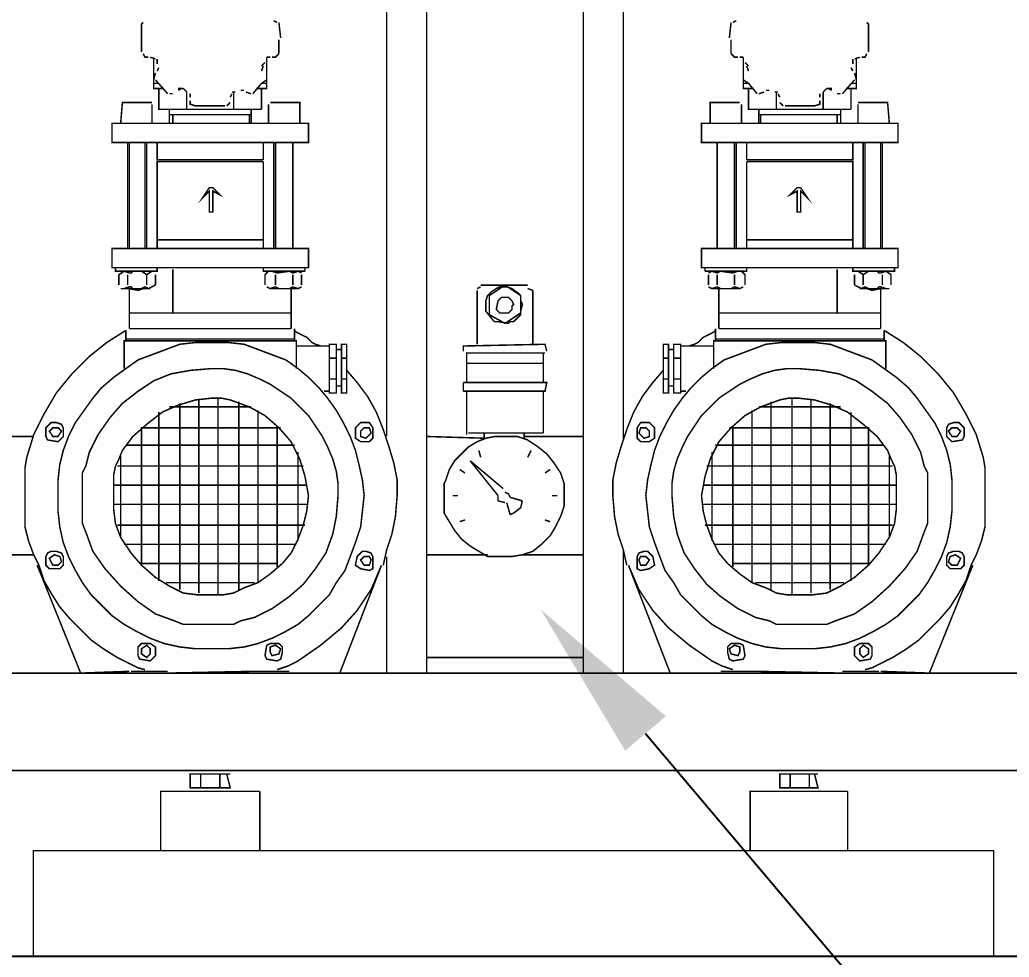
# Model space of a CAD drawing. Extents: x 2569 to 19597, y 1825 to 16548.
# Drawn here: x 15425 to 16034, y 9952 to 10529 of the extents above; entities that cross this region are included whole.
import ezdxf
from ezdxf import colors
from ezdxf.entities.mleader import LeaderData, LeaderLine
from ezdxf.math import Vec2, Vec3

# ---------------------------------------------------------------- set-up
doc = ezdxf.new("R2010")
doc.units = 0
doc.layers.add('SAN-MC-TEXT', color=7, linetype='Continuous', lineweight=5)
doc.styles.add('Text 100', font='ARIALN.TTF', dxfattribs={"height": 100})

msp = doc.modelspace()

# ---------------------------------------------------------------- linework, layer by layer
msp.add_lwpolyline([(10969.43134, 9952.21856), (18345.20273, 9952.21856), (18345.20273, 12852.21856), (10969.43134, 12852.21856)])
at = {"layer": 'SAN-MC-TEXT'}
for p, q in [((15432.90605, 10017.30227), (15432.90605, 9952.14985)), ((15432.90605, 10017.30227), (16024.55934, 10017.30227)), ((16024.55934, 10017.30227), (16024.55934, 9952.14985))]:
    msp.add_line(p, q, dxfattribs=at)
at = {"layer": 'SAN-MC-TEXT', "linetype": 'Continuous', "const_width": 0.92571}
for points in [[(15650.80085, 10272.30261), (15650.80085, 10892.65986)], [(15675.44429, 10892.65986), (15675.44429, 10126.58871)], [(15771.87286, 10126.58871), (15771.87286, 10892.65986)], [(15500.80119, 10527.30296), (15499.72983, 10526.23129), (15499.72983, 10509.0886)], [(15583.30146, 10527.30296), (15581.15874, 10528.37432)], [(15585.44449, 10517.65948), (15584.37313, 10527.30296)], [(15861.87234, 10517.65948), (15862.9437, 10527.30296)], [(15864.01537, 10527.30296), (15866.15809, 10528.37432)], [(15946.51565, 10527.30296), (15947.58701, 10526.23129), (15947.58701, 10509.0886)], [(15584.37313, 10508.01724), (15584.37313, 10516.58781)], [(15862.9437, 10508.01724), (15862.9437, 10516.58781)], [(15500.80119, 10508.01724), (15501.87286, 10505.87421), (15504.01589, 10505.87421)], [(15508.30164, 10504.80255), (15505.08725, 10505.87421)], [(15507.23028, 10505.87421), (15507.23028, 10486.5885), (15513.65813, 10486.5885)], [(15509.3733, 10504.80255), (15509.3733, 10501.58816)], [(15570.4436, 10486.5885), (15576.87269, 10486.5885), (15576.87269, 10505.87421)], [(15573.65799, 10500.5168), (15575.80102, 10502.65952)], [(15579.01572, 10505.87421), (15576.87269, 10505.87421)], [(15580.08708, 10505.87421), (15582.2301, 10505.87421), (15584.37313, 10508.01724)], [(15867.22976, 10505.87421), (15865.08673, 10505.87421), (15862.9437, 10508.01724)], [(15868.30112, 10505.87421), (15870.44415, 10505.87421)], [(15876.87324, 10486.5885), (15870.44415, 10486.5885), (15870.44415, 10505.87421)], [(15873.65885, 10500.5168), (15871.51582, 10502.65952)], [(15940.08656, 10505.87421), (15940.08656, 10486.5885), (15933.65871, 10486.5885)], [(15937.94353, 10504.80255), (15937.94353, 10501.58816)], [(15939.0152, 10504.80255), (15942.22959, 10505.87421)], [(15946.51565, 10508.01724), (15945.44398, 10505.87421), (15943.30095, 10505.87421)], [(15509.3733, 10497.3021), (15510.44466, 10499.44513)], [(15574.72966, 10500.5168), (15573.65799, 10497.3021)], [(15872.58718, 10500.5168), (15873.65885, 10497.3021)], [(15937.94353, 10497.3021), (15936.87217, 10499.44513)], [(15508.30164, 10496.23197), (15507.23028, 10491.94592)], [(15508.30164, 10491.94592), (15515.80085, 10483.3738)], [(15568.30181, 10483.3738), (15573.65799, 10489.80289), (15576.87269, 10491.94592)], [(15879.01503, 10483.3738), (15873.65885, 10489.80289), (15870.44415, 10491.94592)], [(15939.0152, 10491.94592), (15931.51599, 10483.3738)], [(15939.0152, 10496.23197), (15940.08656, 10491.94592)], [(15510.44466, 10489.80289), (15507.23028, 10489.80289)], [(15522.22993, 10486.5885), (15525.44432, 10486.5885)], [(15524.37296, 10486.5885), (15522.22993, 10485.51683)], [(15525.44432, 10486.5885), (15527.58735, 10484.44547)], [(15527.58735, 10484.44547), (15527.58735, 10473.73156)], [(15555.44394, 10484.44547), (15557.58697, 10484.44547)], [(15556.5153, 10484.44547), (15556.5153, 10473.73156)], [(15562.94439, 10485.51683), (15560.80136, 10485.51683)], [(15564.01575, 10484.44547), (15567.23045, 10483.3738)], [(15576.87269, 10489.80289), (15573.65799, 10489.80289)], [(15573.65799, 10486.5885), (15573.65799, 10473.73156)], [(15870.44415, 10489.80289), (15873.65885, 10489.80289)], [(15883.30109, 10484.44547), (15880.08639, 10483.3738)], [(15884.37245, 10485.51683), (15886.51548, 10485.51683)], [(15891.87289, 10484.44547), (15889.72986, 10484.44547)], [(15890.80153, 10484.44547), (15890.80153, 10473.73156)], [(15921.87252, 10486.5885), (15919.72949, 10484.44547)], [(15919.72949, 10484.44547), (15919.72949, 10473.73156)], [(15925.0869, 10486.5885), (15921.87252, 10486.5885)], [(15922.94388, 10486.5885), (15925.0869, 10485.51683)], [(15936.87217, 10489.80289), (15940.08656, 10489.80289)], [(15936.87217, 10486.5885), (15936.87217, 10473.73156)], [(15506.15861, 10478.01639), (15487.94456, 10478.01639), (15486.87289, 10465.15976)], [(15516.87252, 10483.3738), (15519.01554, 10483.3738)], [(15529.73038, 10481.23108), (15529.73038, 10483.3738)], [(15529.73038, 10479.08805), (15529.73038, 10476.94626), (15532.94384, 10475.87459)], [(15552.22956, 10475.87459), (15554.37228, 10478.01639)], [(15555.44394, 10483.3738), (15554.37228, 10481.23108)], [(15579.01572, 10478.01639), (15597.22976, 10478.01639), (15597.22976, 10465.15976)], [(15868.30112, 10478.01639), (15850.08708, 10478.01639), (15850.08708, 10465.15976)], [(15891.87289, 10483.3738), (15892.94456, 10481.23108)], [(15895.08728, 10475.87459), (15892.94456, 10478.01639)], [(15917.58646, 10479.08805), (15917.58646, 10476.94626), (15914.373, 10475.87459)], [(15917.58646, 10481.23108), (15917.58646, 10483.3738)], [(15930.44432, 10483.3738), (15928.30129, 10483.3738)], [(15941.15823, 10478.01639), (15959.37228, 10478.01639), (15960.44394, 10465.15976)], [(15506.15861, 10476.94626), (15506.15861, 10465.15976)], [(15516.87252, 10473.73156), (15516.87252, 10465.15976)], [(15532.94384, 10475.87459), (15551.15789, 10475.87459)], [(15567.23045, 10465.15976), (15567.23045, 10473.73156)], [(15577.94405, 10476.94626), (15577.94405, 10465.15976)], [(15869.37279, 10476.94626), (15869.37279, 10465.15976)], [(15880.08639, 10465.15976), (15880.08639, 10473.73156)], [(15914.373, 10475.87459), (15896.15895, 10475.87459)], [(15930.44432, 10473.73156), (15930.44432, 10465.15976)], [(15941.15823, 10476.94626), (15941.15823, 10465.15976)], [(15516.87252, 10470.51717), (15567.23045, 10470.51717)], [(15519.01554, 10465.15976), (15519.01554, 10470.51717)], [(15566.15878, 10470.51717), (15566.15878, 10465.15976)], [(15930.44432, 10470.51717), (15880.08639, 10470.51717)], [(15881.15806, 10470.51717), (15881.15806, 10465.15976)], [(15928.30129, 10465.15976), (15928.30129, 10470.51717)], [(15481.51548, 10465.15976), (15481.51548, 10453.37449), (15602.58718, 10453.37449), (15602.58718, 10465.15976), (15481.51548, 10465.15976)], [(15965.80136, 10465.15976), (15965.80136, 10453.37449), (15844.72966, 10453.37449), (15844.72966, 10465.15976), (15965.80136, 10465.15976)], [(15491.15895, 10453.37449), (15491.15895, 10388.0169)], [(15492.23062, 10388.0169), (15492.23062, 10453.37449)], [(15501.87286, 10453.37449), (15501.87286, 10388.0169)], [(15502.94422, 10388.0169), (15502.94422, 10453.37449)], [(15509.3733, 10453.37449), (15509.3733, 10442.65965), (15574.72966, 10442.65965)], [(15574.72966, 10453.37449), (15574.72966, 10442.65965)], [(15581.15874, 10388.0169), (15581.15874, 10453.37449)], [(15582.2301, 10453.37449), (15582.2301, 10388.0169)], [(15592.9437, 10453.37449), (15592.9437, 10388.0169)], [(15854.37313, 10453.37449), (15854.37313, 10388.0169)], [(15865.08673, 10453.37449), (15865.08673, 10388.0169)], [(15866.15809, 10388.0169), (15866.15809, 10453.37449)], [(15937.94353, 10453.37449), (15937.94353, 10442.65965), (15872.58718, 10442.65965)], [(15872.58718, 10453.37449), (15872.58718, 10442.65965)], [(15944.37262, 10388.0169), (15944.37262, 10453.37449)], [(15945.44398, 10453.37449), (15945.44398, 10388.0169)], [(15955.08622, 10388.0169), (15955.08622, 10453.37449)], [(15956.15789, 10453.37449), (15956.15789, 10388.0169)], [(15574.72966, 10441.58799), (15509.3733, 10441.58799), (15509.3733, 10388.0169)], [(15872.58718, 10441.58799), (15937.94353, 10441.58799), (15937.94353, 10388.0169)], [(15543.65868, 10410.517), (15541.51565, 10410.517), (15541.51565, 10423.37394), (15537.22959, 10419.08912), (15541.51565, 10425.51666), (15543.65868, 10425.51666), (15547.94473, 10421.23091), (15543.65868, 10423.37394), (15543.65868, 10410.517)], [(15903.65816, 10410.517), (15905.80119, 10410.517), (15905.80119, 10423.37394), (15910.08725, 10419.08912), (15905.80119, 10425.51666), (15903.65816, 10425.51666), (15899.3721, 10421.23091), (15903.65816, 10423.37394), (15903.65816, 10410.517)], [(15481.51548, 10376.23163), (15481.51548, 10388.0169), (15602.58718, 10388.0169), (15602.58718, 10376.23163), (15481.51548, 10376.23163)], [(15965.80136, 10376.23163), (15965.80136, 10388.0169), (15844.72966, 10388.0169), (15844.72966, 10376.23163), (15965.80136, 10376.23163)], [(15509.3733, 10376.23163), (15509.3733, 10374.0886), (15483.6585, 10374.0886), (15483.6585, 10376.23163)], [(15519.01554, 10348.3738), (15519.01554, 10375.15996)], [(15600.44446, 10374.0886), (15574.72966, 10374.0886), (15574.72966, 10376.23163)], [(15600.44446, 10374.0886), (15600.44446, 10376.23163)], [(15846.87238, 10374.0886), (15846.87238, 10376.23163)], [(15846.87238, 10374.0886), (15872.58718, 10374.0886), (15872.58718, 10376.23163)], [(15928.30129, 10348.3738), (15928.30129, 10375.15996)], [(15937.94353, 10376.23163), (15937.94353, 10374.0886), (15963.65833, 10374.0886), (15963.65833, 10376.23163)], [(15485.80153, 10371.94557), (15489.01592, 10374.0886), (15492.23062, 10373.01724), (15493.30074, 10373.01724), (15494.37241, 10374.0886)], [(15485.80153, 10371.94557), (15485.80153, 10365.5168)], [(15491.15895, 10371.94557), (15491.15895, 10365.5168)], [(15499.72983, 10374.0886), (15502.94422, 10371.94557), (15506.15861, 10374.0886)], [(15502.94422, 10365.5168), (15502.94422, 10371.94557)], [(15508.30164, 10371.94557), (15508.30164, 10365.5168)], [(15575.80102, 10371.94557), (15577.94405, 10374.0886)], [(15575.80102, 10371.94557), (15575.80102, 10365.5168)], [(15580.08708, 10374.0886), (15583.30146, 10373.01724), (15590.80098, 10374.0886), (15592.9437, 10373.01724), (15596.1584, 10374.0886), (15598.30143, 10373.01724)], [(15582.2301, 10365.5168), (15582.2301, 10371.94557)], [(15592.9437, 10365.5168), (15592.9437, 10371.94557)], [(15598.30143, 10371.94557), (15598.30143, 10365.5168)], [(15867.22976, 10374.0886), (15864.01537, 10373.01724), (15856.51585, 10374.0886), (15854.37313, 10373.01724), (15851.15844, 10374.0886), (15849.01541, 10373.01724)], [(15849.01541, 10371.94557), (15849.01541, 10365.5168)], [(15854.37313, 10365.5168), (15854.37313, 10371.94557)], [(15865.08673, 10365.5168), (15865.08673, 10371.94557)], [(15871.51582, 10371.94557), (15869.37279, 10374.0886)], [(15871.51582, 10371.94557), (15871.51582, 10365.5168)], [(15939.0152, 10371.94557), (15939.0152, 10365.5168)], [(15947.58701, 10374.0886), (15944.37262, 10371.94557), (15941.15823, 10374.0886)], [(15944.37262, 10365.5168), (15944.37262, 10371.94557)], [(15961.5153, 10371.94557), (15958.30092, 10374.0886), (15955.08622, 10373.01724), (15954.01609, 10373.01724), (15952.94442, 10374.0886)], [(15956.15789, 10371.94557), (15956.15789, 10365.5168)], [(15961.5153, 10371.94557), (15961.5153, 10365.5168)], [(15494.37241, 10363.37377), (15493.30074, 10364.44513), (15492.23062, 10364.44513), (15489.01592, 10363.37377)], [(15500.80119, 10363.37377), (15497.5868, 10362.3021), (15492.23062, 10363.37377), (15492.23062, 10338.73156)], [(15508.30164, 10365.5168), (15504.01589, 10363.37377), (15501.87286, 10364.44513), (15499.72983, 10363.37377)], [(15584.37313, 10363.37377), (15582.2301, 10364.44513), (15579.01572, 10363.37377), (15576.87269, 10364.44513)], [(15579.01572, 10363.37377), (15596.1584, 10363.37377)], [(15598.30143, 10364.44513), (15596.1584, 10363.37377), (15592.9437, 10364.44513), (15590.80098, 10363.37377)], [(15591.87234, 10338.73156), (15591.87234, 10363.37377)], [(15708.65799, 10364.44513), (15706.51527, 10363.37377)], [(15706.51527, 10362.3021), (15706.51527, 10329.08809)], [(15737.58718, 10365.5168), (15708.65799, 10365.5168)], [(15733.30143, 10359.08895), (15723.65919, 10365.5168), (15714.01572, 10359.08895), (15714.01572, 10347.30244), (15723.65919, 10341.94626), (15733.30143, 10348.3738)], [(15740.80188, 10362.3021), (15737.58718, 10363.37377)], [(15740.80188, 10329.08809), (15740.80188, 10362.3021)], [(15849.01541, 10364.44513), (15851.15844, 10363.37377), (15854.37313, 10364.44513), (15856.51585, 10363.37377)], [(15868.30112, 10363.37377), (15851.15844, 10363.37377)], [(15855.44449, 10338.73156), (15855.44449, 10363.37377)], [(15862.9437, 10363.37377), (15865.08673, 10364.44513), (15868.30112, 10363.37377), (15870.44415, 10364.44513)], [(15939.0152, 10365.5168), (15943.30095, 10363.37377), (15945.44398, 10364.44513), (15947.58701, 10363.37377)], [(15946.51565, 10363.37377), (15949.73004, 10362.3021), (15955.08622, 10363.37377), (15955.08622, 10338.73156)], [(15952.94442, 10363.37377), (15954.01609, 10364.44513), (15955.08622, 10364.44513), (15958.30092, 10363.37377)], [(15729.01537, 10353.73153), (15727.9437, 10355.87425), (15725.80098, 10358.01728), (15721.51616, 10358.01728), (15719.37313, 10355.87425), (15718.30146, 10350.51683), (15720.44449, 10348.3738), (15725.80098, 10348.3738), (15727.9437, 10350.51683), (15727.9437, 10352.65986), (15729.01537, 10353.73153)], [(15733.30143, 10349.44547), (15734.37279, 10353.73153), (15733.30143, 10355.87425)], [(15591.87234, 10348.3738), (15492.23062, 10348.3738)], [(15855.44449, 10348.3738), (15955.08622, 10348.3738)], [(15492.23062, 10338.73156), (15591.87234, 10338.73156)], [(15594.01537, 10331.23112), (15594.01537, 10338.73156)], [(15853.30146, 10331.23112), (15853.30146, 10338.73156)], [(15955.08622, 10338.73156), (15855.44449, 10338.73156)], [(15490.08759, 10337.6602), (15478.30109, 10330.15976), (15467.58718, 10321.58888), (15456.87234, 10310.87404), (15447.2301, 10299.08877), (15439.72966, 10286.23091), (15433.30181, 10273.37397), (15429.01575, 10259.44568), (15427.94439, 10253.0169), (15427.94439, 10216.5885), (15430.08742, 10208.01762), (15433.30181, 10199.44581), (15436.51527, 10193.01673)], [(15490.08759, 10337.6602), (15490.08759, 10331.23112)], [(15490.08759, 10332.30279), (15594.01537, 10332.30279)], [(15610.0867, 10328.01673), (15606.87324, 10329.08809), (15604.73021, 10330.15976), (15601.51582, 10333.37415), (15597.22976, 10335.51717), (15595.08673, 10336.58853), (15594.01537, 10337.6602)], [(15837.23014, 10328.01673), (15840.4436, 10329.08809), (15842.58663, 10330.15976), (15845.80102, 10333.37415), (15850.08708, 10335.51717), (15852.2301, 10336.58853), (15853.30146, 10337.6602)], [(15957.22925, 10332.30279), (15853.30146, 10332.30279)], [(15957.22925, 10337.6602), (15957.22925, 10331.23112)], [(15957.22925, 10337.6602), (15969.01575, 10330.15976), (15979.72966, 10321.58888), (15990.44449, 10310.87404), (16000.08673, 10299.08877), (16007.58718, 10286.23091), (16014.01503, 10273.37397), (16018.30109, 10259.44568), (16019.37245, 10253.0169), (16019.37245, 10216.5885), (16017.22942, 10208.01762), (16014.01503, 10199.44581), (16010.80157, 10193.01673)], [(15636.87286, 10235.87421), (15635.80119, 10245.51769), (15633.65816, 10255.15993), (15631.51513, 10263.73173), (15628.30074, 10272.30261), (15624.01592, 10280.87442), (15619.73017, 10288.37394), (15614.37245, 10295.87439), (15609.01503, 10302.30316), (15602.58718, 10308.73101), (15596.1584, 10314.08843), (15588.65919, 10319.44585), (15580.08708, 10322.66055), (15571.51527, 10325.8737), (15562.94439, 10329.08809), (15553.30092, 10330.15976), (15532.94384, 10330.15976), (15523.3016, 10329.08809), (15514.72949, 10325.8737), (15506.15861, 10322.66055), (15497.5868, 10319.44585), (15490.08759, 10314.08843), (15482.58714, 10308.73101), (15475.0867, 10302.30316), (15469.73021, 10295.87439), (15464.37279, 10288.37394), (15459.01537, 10280.87442), (15454.72932, 10272.30261), (15451.51616, 10263.73173), (15449.37313, 10255.15993), (15448.30146, 10245.51769), (15448.30146, 10226.23197), (15449.37313, 10216.5885), (15451.51616, 10206.94626), (15454.72932, 10198.37415), (15459.01537, 10189.80234), (15463.30143, 10182.30282), (15468.65885, 10174.80237), (15475.0867, 10168.37483), (15481.51548, 10161.94575), (15489.01592, 10156.58833), (15496.51513, 10152.30227), (15505.08725, 10148.01745), (15513.65813, 10144.80306), (15523.3016, 10142.66003), (15532.94384, 10141.58867), (15553.30092, 10141.58867), (15562.94439, 10142.66003), (15571.51527, 10144.80306), (15580.08708, 10148.01745), (15588.65919, 10152.30227), (15596.1584, 10156.58833), (15602.58718, 10161.94575), (15609.01503, 10168.37483), (15615.44412, 10174.80237), (15619.73017, 10182.30282), (15625.08759, 10189.80234), (15628.30074, 10198.37415), (15631.51513, 10206.94626), (15634.72983, 10216.5885), (15635.80119, 10226.23197), (15636.87286, 10235.87421)], [(15489.01592, 10314.08843), (15489.01592, 10331.23112), (15595.08673, 10331.23112), (15595.08673, 10314.08843)], [(15595.08673, 10328.01673), (15615.44412, 10328.01673)], [(15615.44412, 10329.08809), (15619.73017, 10329.08809), (15619.73017, 10299.08877), (15615.44412, 10299.08877), (15615.44412, 10329.08809)], [(15619.73017, 10325.8737), (15622.94456, 10325.8737)], [(15622.94456, 10329.08809), (15622.94456, 10299.08877), (15626.15895, 10299.08877), (15626.15895, 10329.08809), (15622.94456, 10329.08809)], [(15697.94439, 10324.80234), (15697.94439, 10328.01673), (15748.30109, 10329.08809), (15749.37245, 10324.80234)], [(15810.44398, 10235.87421), (15811.51565, 10245.51769), (15813.65868, 10255.15993), (15815.8017, 10263.73173), (15819.01609, 10272.30261), (15823.30092, 10280.87442), (15827.58666, 10288.37394), (15832.94439, 10295.87439), (15838.30181, 10302.30316), (15844.72966, 10308.73101), (15851.15844, 10314.08843), (15858.65765, 10319.44585), (15867.22976, 10322.66055), (15875.80157, 10325.8737), (15884.37245, 10329.08809), (15894.01592, 10330.15976), (15914.373, 10330.15976), (15924.01524, 10329.08809), (15932.58735, 10325.8737), (15941.15823, 10322.66055), (15949.73004, 10319.44585), (15957.22925, 10314.08843), (15964.72969, 10308.73101), (15972.23014, 10302.30316), (15977.58663, 10295.87439), (15982.94405, 10288.37394), (15988.30146, 10280.87442), (15992.58752, 10272.30261), (15995.80068, 10263.73173), (15997.9437, 10255.15993), (15999.01537, 10245.51769), (15999.01537, 10226.23197), (15997.9437, 10216.5885), (15995.80068, 10206.94626), (15992.58752, 10198.37415), (15988.30146, 10189.80234), (15984.01541, 10182.30282), (15978.65799, 10174.80237), (15972.23014, 10168.37483), (15965.80136, 10161.94575), (15958.30092, 10156.58833), (15950.8017, 10152.30227), (15942.22959, 10148.01745), (15933.65871, 10144.80306), (15924.01524, 10142.66003), (15914.373, 10141.58867), (15894.01592, 10141.58867), (15884.37245, 10142.66003), (15875.80157, 10144.80306), (15867.22976, 10148.01745), (15858.65765, 10152.30227), (15851.15844, 10156.58833), (15844.72966, 10161.94575), (15838.30181, 10168.37483), (15831.87272, 10174.80237), (15827.58666, 10182.30282), (15822.22925, 10189.80234), (15819.01609, 10198.37415), (15815.8017, 10206.94626), (15812.58701, 10216.5885), (15811.51565, 10226.23197), (15810.44398, 10235.87421)], [(15824.37228, 10329.08809), (15824.37228, 10299.08877), (15821.15789, 10299.08877), (15821.15789, 10329.08809), (15824.37228, 10329.08809)], [(15827.58666, 10325.8737), (15824.37228, 10325.8737)], [(15831.87272, 10329.08809), (15827.58666, 10329.08809), (15827.58666, 10299.08877), (15831.87272, 10299.08877), (15831.87272, 10329.08809)], [(15852.2301, 10328.01673), (15831.87272, 10328.01673)], [(15958.30092, 10314.08843), (15958.30092, 10331.23112), (15852.2301, 10331.23112), (15852.2301, 10314.08843)], [(15619.73017, 10320.51752), (15615.44412, 10320.51752)], [(15622.94456, 10320.51752), (15626.15895, 10320.51752)], [(15700.08742, 10305.51663), (15700.08742, 10323.73067), (15748.30109, 10323.73067)], [(15747.22942, 10323.73067), (15747.22942, 10305.51663)], [(15824.37228, 10320.51752), (15821.15789, 10320.51752)], [(15827.58666, 10320.51752), (15831.87272, 10320.51752)], [(15620.80153, 10235.87421), (15620.80153, 10243.37466), (15619.73017, 10250.87387), (15617.58714, 10258.37432), (15614.37245, 10265.87353), (15611.15806, 10272.30261), (15606.87324, 10278.73139), (15602.58718, 10285.15924), (15597.22976, 10290.51666), (15591.87234, 10295.87439), (15585.44449, 10300.16013), (15579.01572, 10304.44496), (15572.58663, 10307.65965), (15565.08742, 10310.87404), (15557.58697, 10313.01707), (15550.08776, 10314.08843), (15542.58732, 10314.08843), (15529.73038, 10313.01707), (15517.94388, 10310.87404), (15507.23028, 10306.58799), (15497.5868, 10300.16013), (15487.94456, 10292.65969), (15480.44412, 10284.08912), (15472.9449, 10273.37397), (15467.58718, 10262.66037), (15465.44446, 10254.08826), (15463.30143, 10249.80251), (15463.30143, 10218.73153), (15465.44446, 10213.3738), (15469.73021, 10201.58853), (15477.22942, 10190.8737), (15486.87289, 10180.1601), (15497.5868, 10170.51663), (15508.30164, 10163.01711), (15520.0869, 10158.73136), (15525.44432, 10156.58833), (15556.5153, 10156.58833), (15560.80136, 10158.73136), (15569.37348, 10160.87439), (15580.08708, 10166.2318), (15590.80098, 10173.73101), (15599.37279, 10181.23146), (15606.87324, 10190.8737), (15613.30109, 10200.51717), (15617.58714, 10212.30244), (15619.73017, 10223.01728), (15620.80153, 10235.87421)], [(15747.22942, 10317.30282), (15700.08742, 10317.30282)], [(15826.5153, 10235.87421), (15826.5153, 10243.37466), (15827.58666, 10250.87387), (15829.72969, 10258.37432), (15832.94439, 10265.87353), (15836.15878, 10272.30261), (15840.4436, 10278.73139), (15844.72966, 10285.15924), (15850.08708, 10290.51666), (15855.44449, 10295.87439), (15861.87234, 10300.16013), (15868.30112, 10304.44496), (15874.73021, 10307.65965), (15882.22942, 10310.87404), (15889.72986, 10313.01707), (15897.22908, 10314.08843), (15904.72952, 10314.08843), (15917.58646, 10313.01707), (15929.37296, 10310.87404), (15940.08656, 10306.58799), (15949.73004, 10300.16013), (15959.37228, 10292.65969), (15966.87272, 10284.08912), (15974.37193, 10273.37397), (15979.72966, 10262.66037), (15981.87238, 10254.08826), (15984.01541, 10249.80251), (15984.01541, 10218.73153), (15981.87238, 10213.3738), (15977.58663, 10201.58853), (15970.08742, 10190.8737), (15960.44394, 10180.1601), (15949.73004, 10170.51663), (15939.0152, 10163.01711), (15927.22993, 10158.73136), (15921.87252, 10156.58833), (15890.80153, 10156.58833), (15886.51548, 10158.73136), (15877.94336, 10160.87439), (15867.22976, 10166.2318), (15856.51585, 10173.73101), (15847.94405, 10181.23146), (15840.4436, 10190.8737), (15834.01575, 10200.51717), (15829.72969, 10212.30244), (15827.58666, 10223.01728), (15826.5153, 10235.87421)], [(15615.44412, 10307.65965), (15619.73017, 10307.65965)], [(15622.94456, 10307.65965), (15626.15895, 10307.65965)], [(15648.65813, 10193.01673), (15650.80085, 10202.6602), (15654.01554, 10212.30244), (15656.15857, 10223.01728), (15657.22993, 10235.87421), (15657.22993, 10245.51769), (15655.0869, 10256.23129), (15651.87252, 10266.9452), (15648.65813, 10276.58867), (15644.3733, 10287.30227), (15639.01589, 10296.94575), (15632.5868, 10305.51663), (15626.15895, 10313.01707)], [(15798.65871, 10193.01673), (15796.51599, 10202.6602), (15793.30129, 10212.30244), (15791.15826, 10223.01728), (15790.0869, 10235.87421), (15790.0869, 10245.51769), (15792.22993, 10256.23129), (15795.44432, 10266.9452), (15798.65871, 10276.58867), (15802.94353, 10287.30227), (15808.30095, 10296.94575), (15814.73004, 10305.51663), (15821.15789, 10313.01707)], [(15824.37228, 10307.65965), (15821.15789, 10307.65965)], [(15831.87272, 10307.65965), (15827.58666, 10307.65965)], [(15622.94456, 10303.37483), (15619.73017, 10303.37483)], [(15697.94439, 10300.16013), (15748.30109, 10300.16013), (15749.37245, 10305.51663), (15697.94439, 10305.51663)], [(15697.94439, 10305.51663), (15697.94439, 10300.16013)], [(15824.37228, 10303.37483), (15827.58666, 10303.37483)], [(15602.58718, 10235.87421), (15600.44446, 10247.65948), (15597.22976, 10258.37432), (15591.87234, 10269.08823), (15584.37313, 10277.66003), (15575.80102, 10285.15924), (15566.15878, 10290.51666), (15554.37228, 10294.80272), (15549.01609, 10295.87439), (15542.58732, 10295.87439), (15532.94384, 10294.80272), (15522.22993, 10291.58833), (15512.58646, 10287.30227), (15502.94422, 10279.80306), (15494.37241, 10272.30261), (15487.94456, 10263.73173), (15485.80153, 10258.37432), (15483.6585, 10254.08826), (15482.58714, 10248.73084), (15482.58714, 10227.30333), (15483.6585, 10218.73153), (15486.87289, 10210.15941), (15493.30074, 10200.51717), (15499.72983, 10193.01673), (15508.30164, 10185.51752), (15516.87252, 10180.1601), (15525.44432, 10175.87404), (15534.0152, 10174.80237), (15550.08776, 10174.80237), (15556.5153, 10175.87404), (15562.94439, 10179.08843), (15571.51527, 10182.30282), (15579.01572, 10187.66055), (15586.51616, 10194.08809), (15591.87234, 10200.51717), (15596.1584, 10209.08805), (15599.37279, 10217.65986), (15601.51582, 10226.23197), (15602.58718, 10235.87421)], [(15546.87306, 10295.87439), (15546.87306, 10174.80237)], [(15615.44412, 10300.16013), (15612.22942, 10300.16013)], [(15747.22942, 10274.44564), (15747.22942, 10300.16013)], [(15831.87272, 10300.16013), (15835.08742, 10300.16013)], [(15844.72966, 10235.87421), (15846.87238, 10247.65948), (15850.08708, 10258.37432), (15855.44449, 10269.08823), (15862.9437, 10277.66003), (15871.51582, 10285.15924), (15881.15806, 10290.51666), (15892.94456, 10294.80272), (15898.30074, 10295.87439), (15904.72952, 10295.87439), (15914.373, 10294.80272), (15925.0869, 10291.58833), (15934.73038, 10287.30227), (15944.37262, 10279.80306), (15952.94442, 10272.30261), (15959.37228, 10263.73173), (15961.5153, 10258.37432), (15963.65833, 10254.08826), (15964.72969, 10248.73084), (15964.72969, 10227.30333), (15963.65833, 10218.73153), (15960.44394, 10210.15941), (15954.01609, 10200.51717), (15947.58701, 10193.01673), (15939.0152, 10185.51752), (15930.44432, 10180.1601), (15921.87252, 10175.87404), (15913.30164, 10174.80237), (15897.22908, 10174.80237), (15890.80153, 10175.87404), (15884.37245, 10179.08843), (15875.80157, 10182.30282), (15868.30112, 10187.66055), (15860.80068, 10194.08809), (15855.44449, 10200.51717), (15851.15844, 10209.08805), (15847.94405, 10217.65986), (15845.80102, 10226.23197), (15844.72966, 10235.87421)], [(15900.44377, 10295.87439), (15900.44377, 10174.80237)], [(15567.23045, 10290.51666), (15516.87252, 10290.51666)], [(15523.3016, 10292.65969), (15523.3016, 10178.01707)], [(15535.08656, 10175.87404), (15535.08656, 10294.80272)], [(15559.73, 10178.01707), (15559.73, 10293.73136)], [(15880.08639, 10290.51666), (15930.44432, 10290.51666)], [(15887.58684, 10178.01707), (15887.58684, 10293.73136)], [(15912.23028, 10175.87404), (15912.23028, 10294.80272)], [(15924.01524, 10292.65969), (15924.01524, 10178.01707)], [(15510.44466, 10287.30227), (15510.44466, 10183.37449)], [(15571.51527, 10182.30282), (15571.51527, 10288.37394)], [(15875.80157, 10182.30282), (15875.80157, 10288.37394)], [(15936.87217, 10287.30227), (15936.87217, 10183.37449)], [(15445.08708, 10272.30261), (15448.30146, 10272.30261), (15450.44449, 10275.517), (15448.30146, 10277.66003), (15445.08708, 10277.66003), (15442.94405, 10275.517), (15445.08708, 10272.30261)], [(15499.72983, 10193.01673), (15499.72983, 10277.66003), (15585.44449, 10277.66003)], [(15583.30146, 10278.73139), (15583.30146, 10191.94537)], [(15642.23028, 10271.23095), (15642.23028, 10277.66003), (15640.08725, 10280.87442), (15634.72983, 10280.87442), (15631.51513, 10277.66003), (15631.51513, 10271.23095), (15634.72983, 10269.08823), (15640.08725, 10269.08823), (15642.23028, 10271.23095)], [(15634.72983, 10275.517), (15636.87286, 10277.66003), (15640.08725, 10277.66003), (15641.15861, 10274.44564), (15637.94422, 10271.23095), (15634.72983, 10272.30261), (15634.72983, 10275.517)], [(15805.08656, 10271.23095), (15805.08656, 10277.66003), (15807.22959, 10280.87442), (15812.58701, 10280.87442), (15815.8017, 10277.66003), (15815.8017, 10271.23095), (15812.58701, 10269.08823), (15807.22959, 10269.08823), (15805.08656, 10271.23095)], [(15812.58701, 10275.517), (15810.44398, 10277.66003), (15807.22959, 10277.66003), (15806.15823, 10274.44564), (15809.37262, 10271.23095), (15812.58701, 10272.30261), (15812.58701, 10275.517)], [(15947.58701, 10193.01673), (15947.58701, 10277.66003), (15861.87234, 10277.66003)], [(15864.01537, 10278.73139), (15864.01537, 10191.94537)], [(16002.22976, 10272.30261), (15999.01537, 10272.30261), (15996.87234, 10275.517), (15999.01537, 10277.66003), (16002.22976, 10277.66003), (16004.37279, 10275.517), (16002.22976, 10272.30261)], [(15433.30181, 10199.44581), (15360.44377, 10199.44581), (15360.44377, 10272.30261), (15433.30181, 10272.30261)], [(15710.80102, 10274.44564), (15710.80102, 10271.23095), (15675.44429, 10272.30261)], [(15747.22942, 10274.44564), (15701.15878, 10274.44564)], [(15735.44446, 10271.23095), (15735.44446, 10274.44564)], [(15735.44446, 10272.30261), (15771.87286, 10272.30261)], [(15594.01537, 10266.9452), (15490.08759, 10266.9452)], [(15853.30146, 10266.9452), (15957.22925, 10266.9452)], [(15486.87289, 10260.51735), (15486.87289, 10210.15941)], [(15596.1584, 10208.01762), (15596.1584, 10262.66037)], [(15707.58663, 10263.73173), (15708.65799, 10259.44568)], [(15737.58718, 10259.44568), (15739.73021, 10263.73173)], [(15851.15844, 10208.01762), (15851.15844, 10262.66037)], [(15960.44394, 10260.51735), (15960.44394, 10210.15941)], [(15599.37279, 10254.08826), (15484.73017, 10254.08826)], [(15702.23045, 10257.30296), (15722.58752, 10240.15996)], [(15719.37313, 10235.87421), (15702.23045, 10257.30296)], [(15847.94405, 10254.08826), (15962.58666, 10254.08826)], [(15699.01575, 10249.80251), (15695.80136, 10251.94523)], [(15748.30109, 10249.80251), (15751.51548, 10251.94523)], [(15482.58714, 10242.30299), (15601.51582, 10242.30299)], [(15964.72969, 10242.30299), (15845.80102, 10242.30299)], [(15694.73, 10235.87421), (15691.5153, 10235.87421)], [(15719.37313, 10235.87421), (15719.37313, 10232.65952), (15723.65919, 10231.58816)], [(15726.87234, 10234.80255), (15725.80098, 10236.94557), (15723.65919, 10238.01724)], [(15726.87234, 10234.80255), (15734.37279, 10232.65952)], [(15752.58714, 10235.87421), (15755.80153, 10235.87421)], [(15602.58718, 10230.5168), (15482.58714, 10230.5168)], [(15724.72932, 10231.58816), (15726.87234, 10224.08895)], [(15726.87234, 10224.08895), (15729.01537, 10225.16031), (15733.30143, 10228.37377), (15734.37279, 10232.65952)], [(15844.72966, 10230.5168), (15964.72969, 10230.5168)], [(15484.73017, 10217.65986), (15600.44446, 10217.65986)], [(15695.80136, 10219.80289), (15699.01575, 10220.87425)], [(15748.30109, 10220.87425), (15751.51548, 10219.80289)], [(15962.58666, 10217.65986), (15846.87238, 10217.65986)], [(15489.01592, 10205.87459), (15595.08673, 10205.87459)], [(15958.30092, 10205.87459), (15852.2301, 10205.87459)], [(15441.87269, 10200.51717), (15440.80102, 10198.37415), (15440.80102, 10193.01673), (15442.94405, 10190.8737), (15449.37313, 10190.8737), (15451.51616, 10193.01673), (15451.51616, 10198.37415), (15450.44449, 10200.51717), (15447.2301, 10201.58853), (15444.01572, 10201.58853), (15441.87269, 10200.51717)], [(15442.94405, 10197.30279), (15446.15874, 10199.44581), (15449.37313, 10198.37415), (15450.44449, 10195.15976), (15448.30146, 10193.01673), (15445.08708, 10193.01673), (15442.94405, 10197.30279)], [(15640.08725, 10189.80234), (15642.23028, 10190.8737), (15642.23028, 10198.37415), (15641.15861, 10200.51717), (15637.94422, 10201.58853), (15635.80119, 10201.58853), (15632.5868, 10198.37415), (15631.51513, 10193.01673), (15634.72983, 10190.8737), (15640.08725, 10189.80234)], [(15640.08725, 10198.37415), (15636.87286, 10198.37415), (15634.72983, 10196.23112), (15636.87286, 10193.01673), (15640.08725, 10193.01673), (15641.15861, 10196.23112), (15640.08725, 10198.37415)], [(15650.80085, 10126.58871), (15650.80085, 10198.37415)], [(15712.94405, 10199.44581), (15675.44429, 10199.44581)], [(15771.87286, 10199.44581), (15734.37279, 10199.44581)], [(15796.51599, 10202.6602), (15796.51599, 10126.58871)], [(15807.22959, 10189.80234), (15805.08656, 10190.8737), (15805.08656, 10198.37415), (15806.15823, 10200.51717), (15809.37262, 10201.58853), (15811.51565, 10201.58853), (15814.73004, 10198.37415), (15815.8017, 10193.01673), (15812.58701, 10190.8737), (15807.22959, 10189.80234)], [(15807.22959, 10198.37415), (15810.44398, 10198.37415), (15812.58701, 10196.23112), (15810.44398, 10193.01673), (15807.22959, 10193.01673), (15806.15823, 10196.23112), (15807.22959, 10198.37415)], [(16005.44415, 10200.51717), (16006.51582, 10198.37415), (16006.51582, 10193.01673), (16004.37279, 10190.8737), (15997.9437, 10190.8737), (15995.80068, 10193.01673), (15995.80068, 10198.37415), (15996.87234, 10200.51717), (16000.08673, 10201.58853), (16003.30112, 10201.58853), (16005.44415, 10200.51717)], [(16004.37279, 10197.30279), (16001.15809, 10199.44581), (15997.9437, 10198.37415), (15996.87234, 10195.15976), (15999.01537, 10193.01673), (16002.22976, 10193.01673), (16004.37279, 10197.30279)], [(15492.23062, 10127.66037), (15462.22976, 10126.58871), (15435.44484, 10193.01673)], [(15436.51527, 10193.01673), (15439.72966, 10183.37449), (15444.01572, 10175.87404), (15449.37313, 10167.30316), (15455.80098, 10159.80272), (15462.22976, 10153.37394), (15468.65885, 10146.94609), (15476.15806, 10141.58867), (15484.73017, 10136.23095), (15493.30074, 10131.9452), (15497.5868, 10129.8034), (15501.87286, 10128.73173)], [(15583.30146, 10194.08809), (15498.65816, 10194.08809)], [(15583.30146, 10128.73173), (15589.72932, 10130.87476), (15596.1584, 10134.08823), (15610.0867, 10143.73139), (15622.94456, 10154.4453), (15632.5868, 10165.16013), (15636.87286, 10171.58799), (15641.15861, 10178.01707), (15647.58646, 10193.01673)], [(15647.58646, 10193.01673), (15621.87289, 10126.58871), (15592.9437, 10126.58871)], [(15799.73038, 10193.01673), (15825.44394, 10126.58871), (15854.37313, 10126.58871)], [(15864.01537, 10128.73173), (15857.58752, 10130.87476), (15851.15844, 10134.08823), (15837.23014, 10143.73139), (15824.37228, 10154.4453), (15814.73004, 10165.16013), (15810.44398, 10171.58799), (15806.15823, 10178.01707), (15799.73038, 10193.01673)], [(15864.01537, 10194.08809), (15948.65868, 10194.08809)], [(16010.80157, 10193.01673), (16007.58718, 10183.37449), (16003.30112, 10175.87404), (15997.9437, 10167.30316), (15991.51585, 10159.80272), (15985.08708, 10153.37394), (15978.65799, 10146.94609), (15971.15878, 10141.58867), (15962.58666, 10136.23095), (15954.01609, 10131.9452), (15949.73004, 10129.8034), (15945.44398, 10128.73173)], [(15955.08622, 10127.66037), (15985.08708, 10126.58871), (16011.872, 10193.01673)], [(15514.72949, 10182.30282), (15569.37348, 10182.30282)], [(15932.58735, 10182.30282), (15877.94336, 10182.30282)], [(15497.5868, 10137.30261), (15498.65816, 10135.15959), (15505.08725, 10134.08823), (15508.30164, 10137.30261), (15508.30164, 10142.66003), (15505.08725, 10144.80306), (15499.72983, 10144.80306), (15497.5868, 10142.66003), (15497.5868, 10137.30261)], [(15505.08725, 10138.37397), (15505.08725, 10141.58867), (15502.94422, 10143.73139), (15499.72983, 10141.58867), (15499.72983, 10138.37397), (15502.94422, 10136.23095), (15505.08725, 10138.37397)], [(15576.87269, 10135.15959), (15583.30146, 10134.08823), (15585.44449, 10135.15959), (15586.51616, 10139.44564), (15586.51616, 10142.66003), (15584.37313, 10144.80306), (15579.01572, 10144.80306), (15576.87269, 10143.73139), (15575.80102, 10137.30261), (15576.87269, 10135.15959)], [(15579.01572, 10139.44564), (15579.01572, 10142.66003), (15582.2301, 10143.73139), (15585.44449, 10141.58867), (15584.37313, 10138.37397), (15580.08708, 10137.30261), (15579.01572, 10139.44564)], [(15870.44415, 10135.15959), (15864.01537, 10134.08823), (15861.87234, 10135.15959), (15860.80068, 10139.44564), (15860.80068, 10142.66003), (15862.9437, 10144.80306), (15868.30112, 10144.80306), (15870.44415, 10143.73139), (15871.51582, 10137.30261), (15870.44415, 10135.15959)], [(15868.30112, 10139.44564), (15868.30112, 10142.66003), (15865.08673, 10143.73139), (15861.87234, 10141.58867), (15862.9437, 10138.37397), (15867.22976, 10137.30261), (15868.30112, 10139.44564)], [(15949.73004, 10137.30261), (15948.65868, 10135.15959), (15942.22959, 10134.08823), (15939.0152, 10137.30261), (15939.0152, 10142.66003), (15942.22959, 10144.80306), (15947.58701, 10144.80306), (15949.73004, 10142.66003), (15949.73004, 10137.30261)], [(15942.22959, 10138.37397), (15942.22959, 10141.58867), (15944.37262, 10143.73139), (15947.58701, 10141.58867), (15947.58701, 10138.37397), (15944.37262, 10136.23095), (15942.22959, 10138.37397)], [(15675.44429, 10136.23095), (15771.87286, 10136.23095)], [(15515.80085, 10127.66037), (15493.30074, 10127.66037)], [(15590.80098, 10127.66037), (15568.30181, 10127.66037), (15515.80085, 10126.58871)], [(15801.87217, 10126.58871), (15645.44466, 10126.58871)], [(15856.51585, 10127.66037), (15879.01503, 10127.66037), (15931.51599, 10126.58871)], [(15931.51599, 10127.66037), (15954.01609, 10127.66037)], [(15536.15823, 10055.8737), (15536.15823, 10064.44581)], [(15547.94473, 10055.8737), (15547.94473, 10064.44581)], [(15899.37241, 10055.8737), (15899.37241, 10064.44581)], [(15911.15861, 10055.8737), (15911.15861, 10064.44581)], [(15572.58663, 10053.73191), (15511.51633, 10053.73191), (15511.51633, 10017.30227)], [(15572.58663, 10053.73191), (15572.58663, 10017.30227)], [(15934.73038, 10053.73191), (15874.73021, 10053.73191), (15874.73021, 10017.30227)], [(15934.73038, 10053.73191), (15934.73038, 10017.30227)]]:
    msp.add_lwpolyline(points, dxfattribs=at)
at = {"layer": 'SAN-MC-TEXT', "linetype": 'Continuous'}
for points in [[(15796.51599, 10892.65986, 0.92571, 0.92571, 0), (15796.51599, 10270.16031, 0, 0, 0)], [(15510.44466, 10486.5885, 0.92571, 0.92571, 0), (15510.44466, 10473.73156, 0.92571, 0.92571, 0), (15573.65799, 10473.73156, 0, 0, 0)], [(15873.65885, 10486.5885, 0.92571, 0.92571, 0), (15873.65885, 10473.73156, 0.92571, 0.92571, 0), (15936.87217, 10473.73156, 0, 0, 0)], [(15574.72966, 10388.0169, 0.92571, 0.92571, 0), (15574.72966, 10441.58799, 0, 0, 0)], [(15872.58718, 10388.0169, 0.92571, 0.92571, 0), (15872.58718, 10441.58799, 0, 0, 0)], [(15574.72966, 10393.37432, 0.92571, 0.92571, 0), (15509.3733, 10393.37432, 0, 0, 0)], [(15937.94353, 10393.37432, 0.92571, 0.92571, 0), (15872.58718, 10393.37432, 0, 0, 0)], [(15505.08725, 10363.37377, 0.92571, 0.92571, 0), (15486.87289, 10363.37377, 0, 0, 0)], [(15733.30143, 10359.08895, 0.92571, 0.92571, 0), (15732.22976, 10360.16031, 0.92571, 0.92571, 0), (15727.9437, 10363.37377, 0.92571, 0.92571, 0), (15724.72932, 10364.44513, 0.92571, 0.92571, 0), (15720.44449, 10364.44513, 0.92571, 0.92571, 0), (15718.30146, 10363.37377, 0.92571, 0.92571, 0), (15715.08708, 10361.23197, 0.92571, 0.92571, 0), (15712.94405, 10359.08895, 0.92571, 0.92571, 0), (15711.87269, 10355.87425, 0.92571, 0.92571, 0), (15711.87269, 10349.44547, 0.92571, 0.92571, 0), (15716.15874, 10344.08805, 0.92571, 0.92571, 0), (15717.2301, 10343.01639, 0.92571, 0.92571, 0), (15719.37313, 10343.01639, 0.92571, 0.92571, 0), (15725.80098, 10341.94626, 0.92571, 0.92571, 0), (15726.87234, 10343.01639, 0.92571, 0.92571, 0), (15729.01537, 10343.01639, 0.92571, 0.92571, 0), (15733.30143, 10347.30244, 0.92571, 0.92571, 0), (15733.30143, 10359.08895, 0, 0, 0)], [(15960.44394, 10363.37377, 0.92571, 0.92571, 0), (15942.22959, 10363.37377, 0, 0, 0)], [(15700.08742, 10300.16013, 0.92571, 0.92571, 0), (15700.08742, 10273.37397, 0, 0, 0)], [(15447.2301, 10280.87442, 0.92571, 0.92571, 0), (15444.01572, 10280.87442, 0.92571, 0.92571, 0), (15440.80102, 10277.66003, 0.92571, 0.92571, 0), (15440.80102, 10272.30261, 0.92571, 0.92571, 0), (15441.87269, 10270.15959, 0.92571, 0.92571, 0), (15448.30146, 10269.08823, 0.92571, 0.92571, 0), (15451.51616, 10272.30261, 0.92571, 0.92571, 0), (15451.51616, 10277.66003, 0.92571, 0.92571, 0), (15450.44449, 10279.80306, 0.92571, 0.92571, 0), (15447.2301, 10280.87442, 0.92571, 0.92571, 0)], [(16003.30112, 10280.87442, 0.92571, 0.92571, 0), (16006.51582, 10277.66003, 0.92571, 0.92571, 0), (16006.51582, 10272.30261, 0.92571, 0.92571, 0), (16005.44415, 10270.15959, 0.92571, 0.92571, 0), (15999.01537, 10269.08823, 0.92571, 0.92571, 0), (15995.80068, 10272.30261, 0.92571, 0.92571, 0), (15995.80068, 10277.66003, 0.92571, 0.92571, 0), (15996.87234, 10279.80306, 0.92571, 0.92571, 0), (16000.08673, 10280.87442, 0.92571, 0.92571, 0), (16003.30112, 10280.87442, 0, 0, 0)], [(15686.15789, 10243.37466, 0.92571, 0.92571, 0), (15686.15789, 10225.16031, 0.92571, 0.92571, 0), (15689.37228, 10219.80289, 0.92571, 0.92571, 0), (15692.58697, 10214.44547, 0.92571, 0.92571, 0), (15696.87303, 10209.08805, 0.92571, 0.92571, 0), (15702.23045, 10204.80323, 0.92571, 0.92571, 0), (15707.58663, 10201.58853, 0.92571, 0.92571, 0), (15712.94405, 10198.37415, 0.92571, 0.92571, 0), (15727.9437, 10198.37415, 0.92571, 0.92571, 0), (15734.37279, 10199.44581, 0.92571, 0.92571, 0), (15740.80188, 10201.58853, 0.92571, 0.92571, 0), (15746.15806, 10205.87459, 0.92571, 0.92571, 0), (15751.51548, 10211.23108, 0.92571, 0.92571, 0), (15754.73017, 10216.5885, 0.92571, 0.92571, 0), (15757.94456, 10223.01728, 0.92571, 0.92571, 0), (15760.08759, 10229.44513, 0.92571, 0.92571, 0), (15760.08759, 10243.37466, 0.92571, 0.92571, 0), (15757.94456, 10249.80251, 0.92571, 0.92571, 0), (15753.6585, 10256.23129, 0.92571, 0.92571, 0), (15749.37245, 10261.58871, 0.92571, 0.92571, 0), (15744.01503, 10265.87353, 0.92571, 0.92571, 0), (15737.58718, 10270.15959, 0.92571, 0.92571, 0), (15731.1584, 10272.30261, 0.92571, 0.92571, 0), (15717.2301, 10272.30261, 0.92571, 0.92571, 0), (15711.87269, 10271.23095, 0.92571, 0.92571, 0), (15706.51527, 10269.08823, 0.92571, 0.92571, 0), (15701.15878, 10265.87353, 0.92571, 0.92571, 0), (15696.87303, 10261.58871, 0.92571, 0.92571, 0), (15692.58697, 10257.30296, 0.92571, 0.92571, 0), (15689.37228, 10251.94523, 0.92571, 0.92571, 0), (15687.22956, 10245.51769, 0.92571, 0.92571, 0), (15686.15789, 10243.37466, 0.92571, 0.92571, 0)], [(15552.22956, 10064.44581, 0.92571, 0.92571, 0), (15554.37228, 10055.8737, 0.92571, 0.92571, 0), (15529.73038, 10055.8737, 0.92571, 0.92571, 0), (15529.73038, 10064.44581, 0.92571, 0.92571, 0), (15554.37228, 10064.44581, 0, 0, 0)], [(15914.3733, 10064.44581, 0.92571, 0.92571, 0), (15916.51633, 10055.8737, 0.92571, 0.92571, 0), (15892.94456, 10055.8737, 0.92571, 0.92571, 0), (15892.94456, 10064.44581, 0.92571, 0.92571, 0), (15916.51633, 10064.44581, 0, 0, 0)]]:
    msp.add_lwpolyline(points, format="xyseb", dxfattribs=at)
at = {"layer": 'SAN-MC-TEXT', "const_width": 0.92571}
msp.add_lwpolyline([(16100.24718, 10126.58871), (15360.44377, 10126.58871), (15360.44377, 10066.58853), (16100.24718, 10066.58853)], dxfattribs=at)

# ---------------------------------------------------------------- leaders
ml = msp.add_multileader_mtext('Standard')
ml.set_content('\\A2;{\\LGrup electropompe irigatie 2 buc (1F+1R) }SPI^I', color=256, style='Text 100')
ml.set_leader_properties(color=256, linetype='ByLayer')
ml.build(insert=Vec2(0, 0))
ml.multileader.update_dxf_attribs({"text_left_attachment_type": 6, "text_right_attachment_type": 6, "arrow_head_size": 100})
ctx = ml.context
ctx.base_point, ctx.char_height, ctx.arrow_head_size, ctx.landing_gap_size, ctx.plane_origin = Vec3(16564.8902, 9206.40586), 100, 100, 20, Vec3(13692.74876, 7507.36039)
ctx.left_attachment, ctx.right_attachment = 6, 6
notes = []
notes.append((ctx, [(0, (1, 1, 0), (16556.8902, 9206.40586), (1, 0), 8, [(0, [(15745.64527, 10165.75557)], 0, [])])]))
ctx.mtext.insert, ctx.mtext.flow_direction = Vec3(16584.8902, 9335.80558), 5
for ctx, leaders in notes:
    for number, flags, end, landing, length, lines in leaders:
        leader = LeaderData()
        leader.index, (leader.has_last_leader_line, leader.has_dogleg_vector, leader.attachment_direction) = number, flags
        leader.last_leader_point, leader.dogleg_vector, leader.dogleg_length = Vec3(end), Vec3(landing), length
        for number, points, colour, breaks in lines:
            line = LeaderLine()
            line.index, line.vertices, line.color, line.breaks = number, Vec3.list(points), colors.encode_raw_color(colour), breaks
            leader.lines.append(line)
        ctx.leaders.append(leader)

doc.saveas('drawing.dxf')
